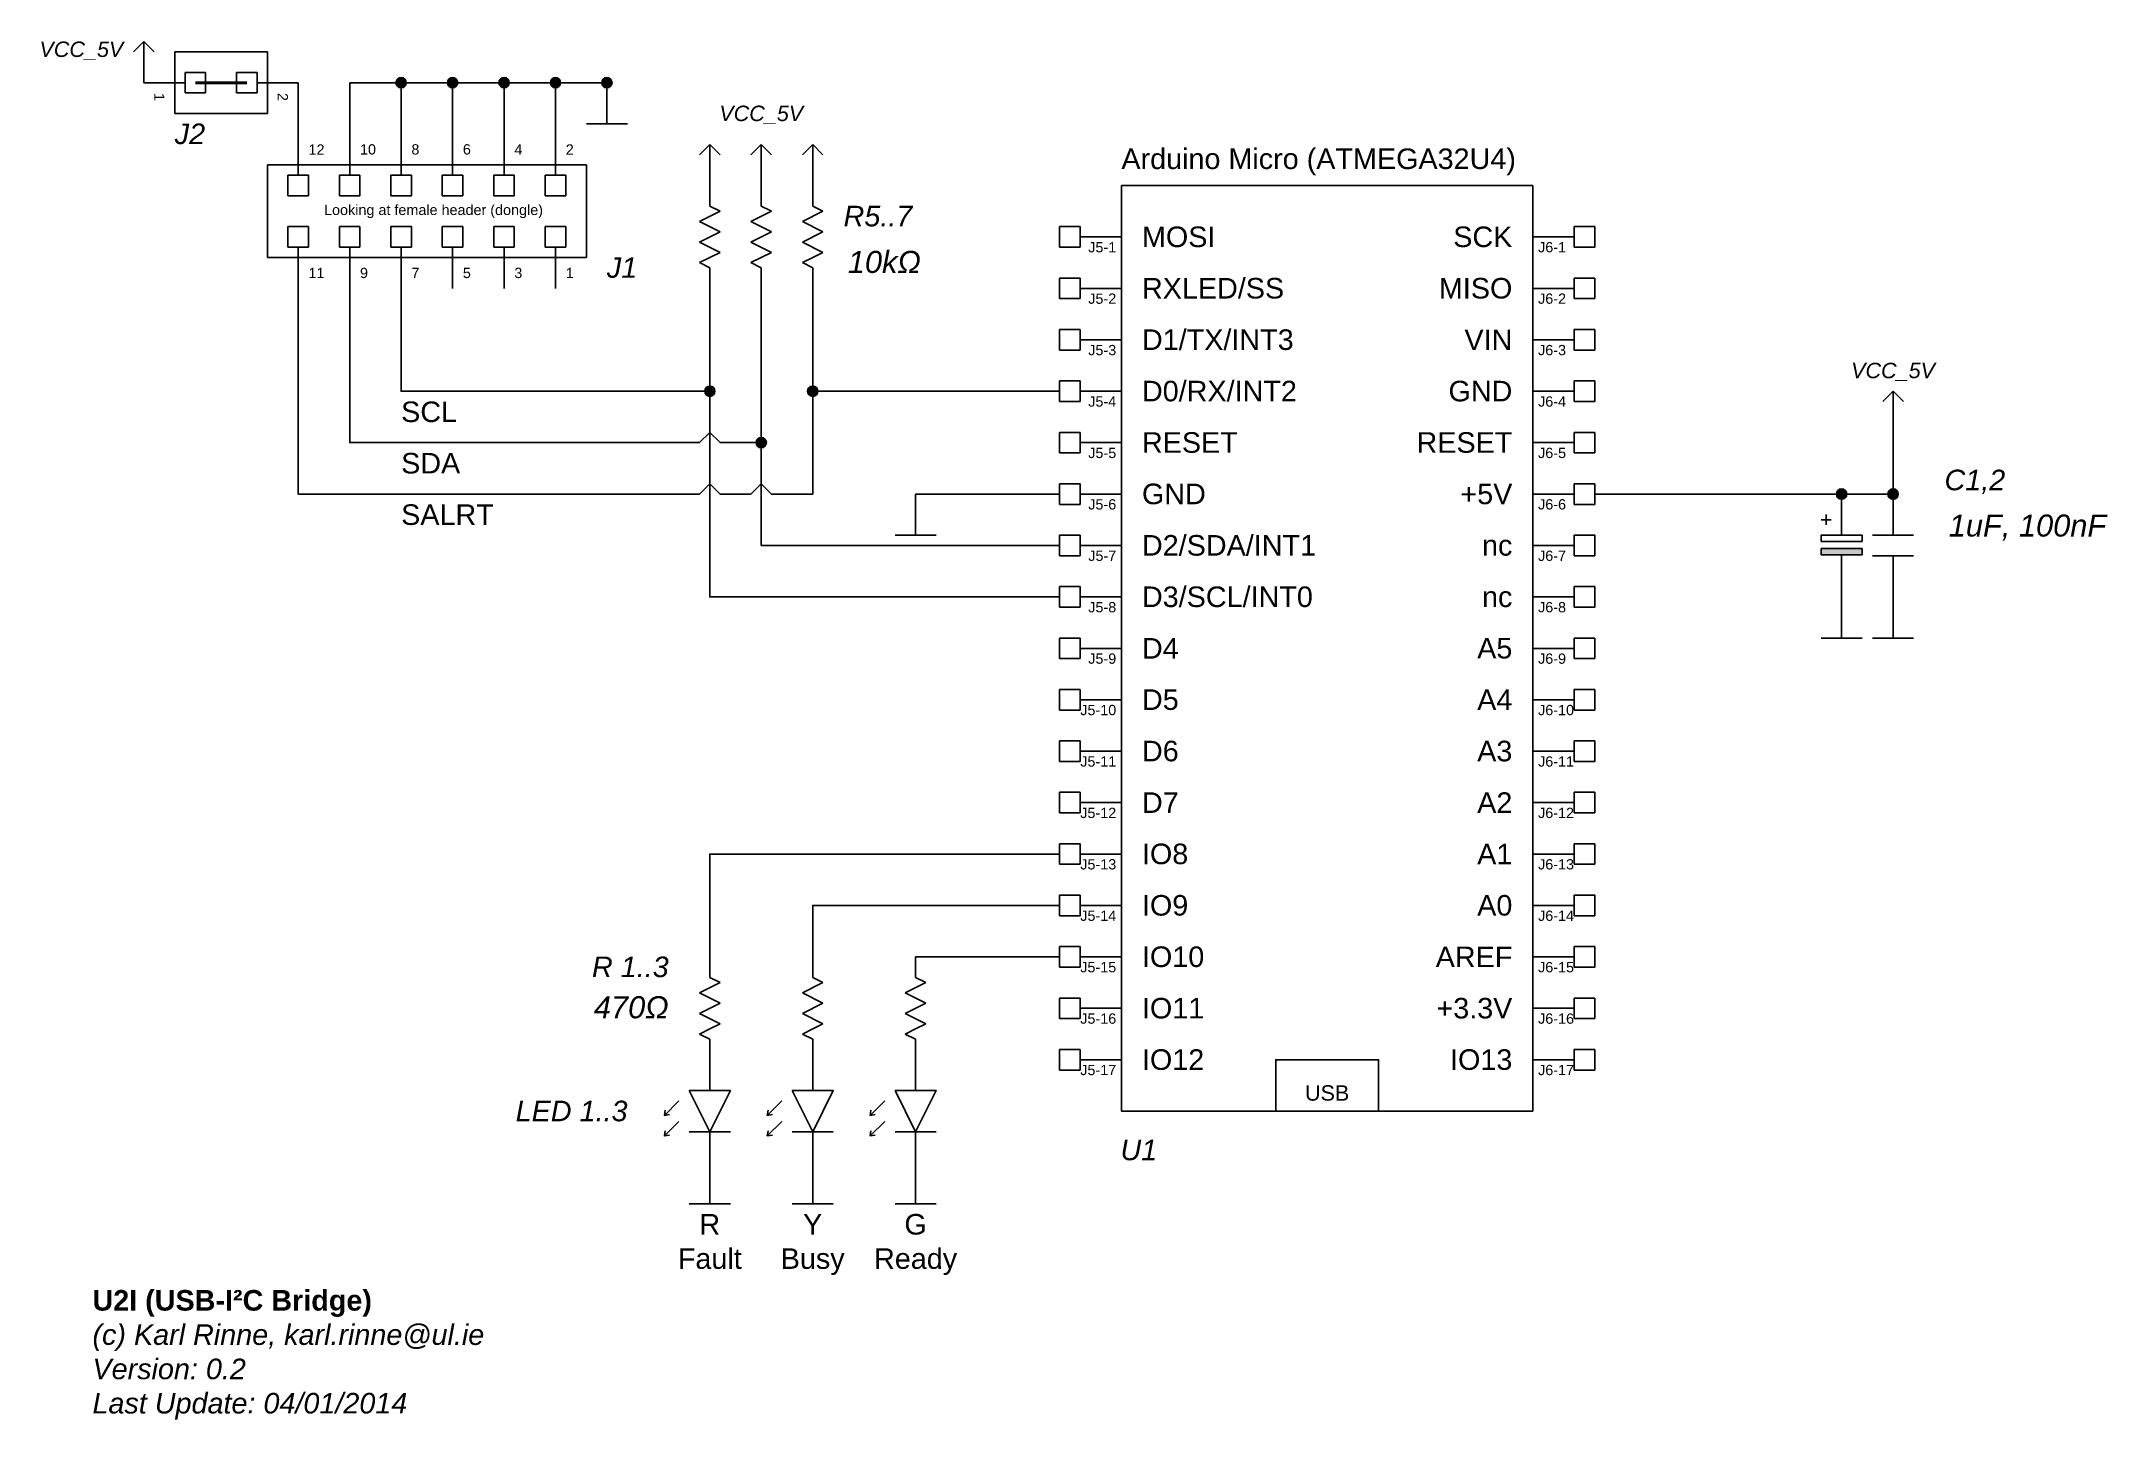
# Model space of a CAD drawing. Header units: millimetres. Extents: x -5 to 196, y 0 to 134.
import ezdxf

# ---------------------------------------------------------------- set-up
doc = ezdxf.new("R2010")
doc.units = ezdxf.units.MM
doc.layers.get('0').update_dxf_attribs({"lineweight": 25, "true_color": 0xffffff})
doc.layers.add('ref', color=178, linetype='Continuous', lineweight=25, true_color=0x000000)
doc.styles.add('textstyle0', font='')
doc.styles.add('textstyle1', font='')
doc.styles.add('textstyle10', font='')
doc.styles.add('textstyle100', font='')
doc.styles.add('textstyle101', font='')
doc.styles.add('textstyle102', font='')
doc.styles.add('textstyle103', font='')
doc.styles.add('textstyle104', font='')
doc.styles.add('textstyle11', font='')
doc.styles.add('textstyle12', font='')
doc.styles.add('textstyle13', font='')
doc.styles.add('textstyle14', font='')
doc.styles.add('textstyle15', font='')
doc.styles.add('textstyle16', font='')
doc.styles.add('textstyle17', font='')
doc.styles.add('textstyle18', font='')
doc.styles.add('textstyle19', font='')
doc.styles.add('textstyle2', font='')
doc.styles.add('textstyle20', font='')
doc.styles.add('textstyle21', font='')
doc.styles.add('textstyle22', font='')
doc.styles.add('textstyle23', font='')
doc.styles.add('textstyle24', font='')
doc.styles.add('textstyle25', font='')
doc.styles.add('textstyle26', font='')
doc.styles.add('textstyle27', font='')
doc.styles.add('textstyle28', font='')
doc.styles.add('textstyle29', font='')
doc.styles.add('textstyle3', font='')
doc.styles.add('textstyle30', font='')
doc.styles.add('textstyle31', font='')
doc.styles.add('textstyle32', font='')
doc.styles.add('textstyle33', font='')
doc.styles.add('textstyle34', font='')
doc.styles.add('textstyle35', font='')
doc.styles.add('textstyle36', font='')
doc.styles.add('textstyle37', font='')
doc.styles.add('textstyle38', font='')
doc.styles.add('textstyle39', font='')
doc.styles.add('textstyle4', font='')
doc.styles.add('textstyle40', font='')
doc.styles.add('textstyle41', font='')
doc.styles.add('textstyle42', font='')
doc.styles.add('textstyle43', font='')
doc.styles.add('textstyle44', font='')
doc.styles.add('textstyle45', font='')
doc.styles.add('textstyle46', font='')
doc.styles.add('textstyle47', font='')
doc.styles.add('textstyle48', font='')
doc.styles.add('textstyle49', font='')
doc.styles.add('textstyle5', font='')
doc.styles.add('textstyle50', font='')
doc.styles.add('textstyle51', font='')
doc.styles.add('textstyle52', font='')
doc.styles.add('textstyle53', font='')
doc.styles.add('textstyle54', font='')
doc.styles.add('textstyle55', font='')
doc.styles.add('textstyle56', font='')
doc.styles.add('textstyle57', font='')
doc.styles.add('textstyle58', font='')
doc.styles.add('textstyle59', font='')
doc.styles.add('textstyle6', font='')
doc.styles.add('textstyle60', font='')
doc.styles.add('textstyle61', font='')
doc.styles.add('textstyle62', font='')
doc.styles.add('textstyle63', font='')
doc.styles.add('textstyle64', font='')
doc.styles.add('textstyle65', font='')
doc.styles.add('textstyle66', font='')
doc.styles.add('textstyle67', font='')
doc.styles.add('textstyle68', font='')
doc.styles.add('textstyle69', font='')
doc.styles.add('textstyle7', font='')
doc.styles.add('textstyle70', font='')
doc.styles.add('textstyle71', font='')
doc.styles.add('textstyle72', font='')
doc.styles.add('textstyle73', font='')
doc.styles.add('textstyle74', font='')
doc.styles.add('textstyle75', font='')
doc.styles.add('textstyle76', font='')
doc.styles.add('textstyle77', font='')
doc.styles.add('textstyle78', font='')
doc.styles.add('textstyle79', font='')
doc.styles.add('textstyle8', font='')
doc.styles.add('textstyle80', font='')
doc.styles.add('textstyle81', font='')
doc.styles.add('textstyle82', font='')
doc.styles.add('textstyle83', font='')
doc.styles.add('textstyle84', font='')
doc.styles.add('textstyle85', font='')
doc.styles.add('textstyle86', font='')
doc.styles.add('textstyle87', font='')
doc.styles.add('textstyle88', font='')
doc.styles.add('textstyle89', font='')
doc.styles.add('textstyle9', font='')
doc.styles.add('textstyle90', font='')
doc.styles.add('textstyle91', font='')
doc.styles.add('textstyle92', font='')
doc.styles.add('textstyle93', font='')
doc.styles.add('textstyle94', font='')
doc.styles.add('textstyle95', font='')
doc.styles.add('textstyle96', font='')
doc.styles.add('textstyle97', font='')
doc.styles.add('textstyle98', font='')
doc.styles.add('textstyle99', font='')
doc.styles.get('textstyle0').set_extended_font_data('Arial')
doc.styles.get('textstyle1').set_extended_font_data('Arial')
doc.styles.get('textstyle10').set_extended_font_data('Arial')
doc.styles.get('textstyle100').set_extended_font_data('Arial')
doc.styles.get('textstyle101').set_extended_font_data('Arial')
doc.styles.get('textstyle102').set_extended_font_data('Arial')
doc.styles.get('textstyle103').set_extended_font_data('Arial')
doc.styles.get('textstyle104').set_extended_font_data('Arial')
doc.styles.get('textstyle11').set_extended_font_data('Arial')
doc.styles.get('textstyle12').set_extended_font_data('Arial')
doc.styles.get('textstyle13').set_extended_font_data('Arial')
doc.styles.get('textstyle14').set_extended_font_data('Arial')
doc.styles.get('textstyle15').set_extended_font_data('Arial')
doc.styles.get('textstyle16').set_extended_font_data('Arial')
doc.styles.get('textstyle17').set_extended_font_data('Arial')
doc.styles.get('textstyle18').set_extended_font_data('Arial')
doc.styles.get('textstyle19').set_extended_font_data('Arial')
doc.styles.get('textstyle2').set_extended_font_data('Arial')
doc.styles.get('textstyle20').set_extended_font_data('Arial')
doc.styles.get('textstyle21').set_extended_font_data('Arial')
doc.styles.get('textstyle22').set_extended_font_data('Arial')
doc.styles.get('textstyle23').set_extended_font_data('Arial')
doc.styles.get('textstyle24').set_extended_font_data('Arial')
doc.styles.get('textstyle25').set_extended_font_data('Arial')
doc.styles.get('textstyle26').set_extended_font_data('Arial')
doc.styles.get('textstyle27').set_extended_font_data('Arial')
doc.styles.get('textstyle28').set_extended_font_data('Arial')
doc.styles.get('textstyle29').set_extended_font_data('Arial')
doc.styles.get('textstyle3').set_extended_font_data('Arial')
doc.styles.get('textstyle30').set_extended_font_data('Arial')
doc.styles.get('textstyle31').set_extended_font_data('Arial')
doc.styles.get('textstyle32').set_extended_font_data('Arial')
doc.styles.get('textstyle33').set_extended_font_data('Arial')
doc.styles.get('textstyle34').set_extended_font_data('Arial')
doc.styles.get('textstyle35').set_extended_font_data('Arial')
doc.styles.get('textstyle36').set_extended_font_data('Arial')
doc.styles.get('textstyle37').set_extended_font_data('Arial')
doc.styles.get('textstyle38').set_extended_font_data('Arial')
doc.styles.get('textstyle39').set_extended_font_data('Arial')
doc.styles.get('textstyle4').set_extended_font_data('Arial')
doc.styles.get('textstyle40').set_extended_font_data('Arial')
doc.styles.get('textstyle41').set_extended_font_data('Arial')
doc.styles.get('textstyle42').set_extended_font_data('Arial')
doc.styles.get('textstyle43').set_extended_font_data('Arial')
doc.styles.get('textstyle44').set_extended_font_data('Arial')
doc.styles.get('textstyle45').set_extended_font_data('Arial')
doc.styles.get('textstyle46').set_extended_font_data('Arial')
doc.styles.get('textstyle47').set_extended_font_data('Arial')
doc.styles.get('textstyle48').set_extended_font_data('Arial')
doc.styles.get('textstyle49').set_extended_font_data('Arial')
doc.styles.get('textstyle5').set_extended_font_data('Arial')
doc.styles.get('textstyle50').set_extended_font_data('Arial')
doc.styles.get('textstyle51').set_extended_font_data('Arial')
doc.styles.get('textstyle52').set_extended_font_data('Arial')
doc.styles.get('textstyle53').set_extended_font_data('Arial')
doc.styles.get('textstyle54').set_extended_font_data('Arial')
doc.styles.get('textstyle55').set_extended_font_data('Arial')
doc.styles.get('textstyle56').set_extended_font_data('Arial')
doc.styles.get('textstyle57').set_extended_font_data('Arial')
doc.styles.get('textstyle58').set_extended_font_data('Arial')
doc.styles.get('textstyle59').set_extended_font_data('Arial')
doc.styles.get('textstyle6').set_extended_font_data('Arial')
doc.styles.get('textstyle60').set_extended_font_data('Arial')
doc.styles.get('textstyle61').set_extended_font_data('Arial')
doc.styles.get('textstyle62').set_extended_font_data('Arial')
doc.styles.get('textstyle63').set_extended_font_data('Arial')
doc.styles.get('textstyle64').set_extended_font_data('Arial')
doc.styles.get('textstyle65').set_extended_font_data('Arial')
doc.styles.get('textstyle66').set_extended_font_data('Arial')
doc.styles.get('textstyle67').set_extended_font_data('Arial')
doc.styles.get('textstyle68').set_extended_font_data('Arial')
doc.styles.get('textstyle69').set_extended_font_data('Arial')
doc.styles.get('textstyle7').set_extended_font_data('Arial')
doc.styles.get('textstyle70').set_extended_font_data('Arial')
doc.styles.get('textstyle71').set_extended_font_data('Arial')
doc.styles.get('textstyle72').set_extended_font_data('Arial')
doc.styles.get('textstyle73').set_extended_font_data('Arial')
doc.styles.get('textstyle74').set_extended_font_data('Arial')
doc.styles.get('textstyle75').set_extended_font_data('Arial')
doc.styles.get('textstyle76').set_extended_font_data('Arial')
doc.styles.get('textstyle77').set_extended_font_data('Arial')
doc.styles.get('textstyle78').set_extended_font_data('Arial')
doc.styles.get('textstyle79').set_extended_font_data('Arial')
doc.styles.get('textstyle8').set_extended_font_data('Arial')
doc.styles.get('textstyle80').set_extended_font_data('Arial')
doc.styles.get('textstyle81').set_extended_font_data('Arial')
doc.styles.get('textstyle82').set_extended_font_data('Arial')
doc.styles.get('textstyle83').set_extended_font_data('Arial')
doc.styles.get('textstyle84').set_extended_font_data('Arial')
doc.styles.get('textstyle85').set_extended_font_data('Arial')
doc.styles.get('textstyle86').set_extended_font_data('Arial')
doc.styles.get('textstyle87').set_extended_font_data('Arial')
doc.styles.get('textstyle88').set_extended_font_data('Arial')
doc.styles.get('textstyle89').set_extended_font_data('Arial')
doc.styles.get('textstyle9').set_extended_font_data('Arial')
doc.styles.get('textstyle90').set_extended_font_data('Arial')
doc.styles.get('textstyle91').set_extended_font_data('Arial')
doc.styles.get('textstyle92').set_extended_font_data('Arial')
doc.styles.get('textstyle93').set_extended_font_data('Arial')
doc.styles.get('textstyle94').set_extended_font_data('Arial')
doc.styles.get('textstyle95').set_extended_font_data('Arial')
doc.styles.get('textstyle96').set_extended_font_data('Arial')
doc.styles.get('textstyle97').set_extended_font_data('Arial')
doc.styles.get('textstyle98').set_extended_font_data('Arial')
doc.styles.get('textstyle99').set_extended_font_data('Arial')

# ---------------------------------------------------------------- blocks, each defined once
blk = doc.blocks.new('GND')
for p, q in [((0, 0), (0, -4)), ((-2, -4), (2, -4))]:
    blk.add_line(p, q)
blk = doc.blocks.new('R_US')
for p, q in [((0, 8), (0, 10)), ((1, 7.5), (-1, 6.5)), ((-1, 6.5), (1, 5.5)), ((0, 8), (1, 7.5)), ((1, 5.5), (-1, 4.5)), ((-1, 4.5), (1, 3.5)), ((0, 3), (-1, 2.5)), ((-1, 2.5), (0, 2)), ((1, 3.5), (0, 3)), ((0, 2), (0, 0))]:
    blk.add_line(p, q)
blk = doc.blocks.new('VCC')
for p, q in [((0, 4), (-1, 3)), ((0, 0), (0, 4)), ((0, 4), (1, 3))]:
    blk.add_line(p, q)
blk = doc.blocks.new('C_polarized')
blk.add_hatch(color=256).paths.add_polyline_path([(2, 4.7), (2, 4.1), (-2, 4.1), (-2, 4.7)], flags=0)
for p, q in [((0, 6), (0, 10)), ((-2, 7.5), (-1, 7.5)), ((-1.5, 8), (-1.5, 7)), ((-2, 5.4), (-2, 6)), ((-2, 6), (2, 6)), ((2, 5.4), (-2, 5.4)), ((-2, 4.1), (-2, 4.7)), ((-2, 4.7), (2, 4.7)), ((2, 4.1), (-2, 4.1)), ((2, 6), (2, 5.4)), ((2, 4.7), (2, 4.1)), ((0, 4), (0, 0))]:
    blk.add_line(p, q)
blk = doc.blocks.new('C')
for p, q in [((0, 6), (0, 10)), ((-2, 6), (2, 6)), ((-2, 4), (2, 4)), ((0, 4), (0, 0))]:
    blk.add_line(p, q)
blk = doc.blocks.new('Node')
h = blk.add_hatch(color=256)
edge = h.paths.add_edge_path(flags=0)
edge.add_arc((0, 0), 0.5, 0, 360)
blk.add_circle((0, 0), 0.5)
blk = doc.blocks.new('Diode_PN')
for p, q in [((0, 7), (0, 10)), ((2, 7), (-2, 7)), ((0, 0), (0, 3))]:
    blk.add_line(p, q)
blk.add_lwpolyline([(2, 3), (-2, 3), (0, 7), (2, 3)])
blk = doc.blocks.new('Diode_LED')
for points in [[(3, 6), (4.41, 7.41), (3.92, 7.34)], [(4.41, 7.41), (4.34, 6.92)], [(3, 4), (4.41, 5.41), (3.92, 5.34)], [(4.41, 5.41), (4.34, 4.92)]]:
    blk.add_lwpolyline(points)
blk.add_blockref('Diode_PN', (0, 0))
blk = doc.blocks.new('connector_01')
for p, q in [((-6, 1), (-4, 1)), ((-6, -1), (-6, 1)), ((-4, 1), (-4, -1)), ((-4, -1), (-6, -1))]:
    blk.add_line(p, q)
blk.add_lwpolyline([(-4, 0), (0, 0)])
blk = doc.blocks.new('connector_header12')
for p, q in [((-3, 12), (28, 12)), ((-3, 3), (-3, 12)), ((28, 12), (28, 3)), ((28, 3), (-3, 3))]:
    blk.add_line(p, q)
at = {"rotation": 90}
for p in [(0, 15), (5, 15), (10, 15), (15, 15), (20, 15), (25, 15)]:
    blk.add_blockref('connector_01', p, dxfattribs=at)
at = {"yscale": -1, "rotation": 270}
for p in [(0, 0), (5, 0), (10, 0), (15, 0), (20, 0), (25, 0)]:
    blk.add_blockref('connector_01', p, dxfattribs=at)
at = {"char_height": 1}
for s, insert, attachment_point, style in [('12', (1, 13), 7, 'textstyle5'), ('10', (6, 13), 7, 'textstyle4'), ('8', (11, 13), 7, 'textstyle3'), ('6', (16, 13), 7, 'textstyle2'), ('4', (21, 13), 7, 'textstyle1'), ('2', (26, 13), 7, 'textstyle0'), ('9', (6, 2), 1, 'textstyle11'), ('3', (21, 2), 1, 'textstyle8'), ('11', (1, 2), 1, 'textstyle6'), ('7', (11, 2), 1, 'textstyle10'), ('5', (16, 2), 1, 'textstyle9'), ('1', (26, 2), 1, 'textstyle7')]:
    blk.add_mtext(s, dxfattribs=dict(at, insert=insert, attachment_point=attachment_point, style=style))
blk = doc.blocks.new('Bridge')
blk.add_lwpolyline([(0, 4), (0, 3), (-1, 2), (0, 1), (0, 0)])
blk = doc.blocks.new('Arduino_Micro')
for p, q in [((0, 90), (40, 90)), ((0, 0), (0, 90)), ((40, 90), (40, 0)), ((40, 0), (0, 0))]:
    blk.add_line(p, q)
at = {"color": 253, "true_color": 0xa0a0a4}
blk.add_lwpolyline([(15, 0), (15, 5), (25, 5), (25, 0)], dxfattribs=at)
for p in [(0, 85), (0, 80), (0, 75), (0, 70), (0, 65), (0, 60), (0, 55), (0, 50), (0, 45), (0, 40), (0, 35), (0, 30), (0, 25), (0, 20), (0, 15), (0, 10), (0, 5)]:
    blk.add_blockref('connector_01', p)
at = {"yscale": -1, "rotation": 180}
for p in [(40, 85), (40, 80), (40, 75), (40, 70), (40, 65), (40, 60), (40, 55), (40, 50), (40, 45), (40, 40), (40, 35), (40, 30), (40, 25), (40, 20), (40, 15), (40, 10), (40, 5)]:
    blk.add_blockref('connector_01', p, dxfattribs=at)
at = {"layer": 'ref'}
for s, insert, char_height, attachment_point, style in [('Arduino Micro (ATMEGA32U4)', (0, 91), 2, 7, 'textstyle59'), ('J5-1', (-0.5, 84.5), 1, 3, 'textstyle25'), ('MOSI', (2, 85), 2, 4, 'textstyle24'), ('SCK', (38, 85), 2, 6, 'textstyle12'), ('J6-1', (40.5, 84.5), 1, 1, 'textstyle54'), ('RXLED/SS', (2, 80), 2, 4, 'textstyle60'), ('MISO', (38, 80), 2, 6, 'textstyle19'), ('J5-2', (-0.5, 79.5), 1, 3, 'textstyle26'), ('J6-2', (40.5, 79.5), 1, 1, 'textstyle55'), ('J5-3', (-0.5, 74.5), 1, 3, 'textstyle27'), ('D1/TX/INT3', (2, 75), 2, 4, 'textstyle61'), ('VIN', (38, 75), 2, 6, 'textstyle20'), ('J6-3', (40.5, 74.5), 1, 1, 'textstyle56'), ('D0/RX/INT2', (2, 70), 2, 4, 'textstyle62'), ('GND', (38, 70), 2, 6, 'textstyle21'), ('J5-4', (-0.5, 69.5), 1, 3, 'textstyle28'), ('J6-4', (40.5, 69.5), 1, 1, 'textstyle57'), ('J5-5', (-0.5, 64.5), 1, 3, 'textstyle29'), ('RESET', (2, 65), 2, 4, 'textstyle63'), ('RESET', (38, 65), 2, 6, 'textstyle22'), ('J6-5', (40.5, 64.5), 1, 1, 'textstyle58'), ('GND', (2, 60), 2, 4, 'textstyle64'), ('+5V', (38, 60), 2, 6, 'textstyle76'), ('J5-6', (-0.5, 59.5), 1, 3, 'textstyle30'), ('J6-6', (40.5, 59.5), 1, 1, 'textstyle42'), ('J5-7', (-0.5, 54.5), 1, 3, 'textstyle31'), ('D2/SDA/INT1', (2, 55), 2, 4, 'textstyle65'), ('nc', (38, 55), 2, 6, 'textstyle77'), ('J6-7', (40.5, 54.5), 1, 1, 'textstyle43'), ('D3/SCL/INT0', (2, 50), 2, 4, 'textstyle66'), ('nc', (38, 50), 2, 6, 'textstyle78'), ('J5-8', (-0.5, 49.5), 1, 3, 'textstyle32'), ('J6-8', (40.5, 49.5), 1, 1, 'textstyle44'), ('J5-9', (-0.5, 44.5), 1, 3, 'textstyle33'), ('D4', (2, 45), 2, 4, 'textstyle67'), ('A5', (38, 45), 2, 6, 'textstyle79'), ('J6-9', (40.5, 44.5), 1, 1, 'textstyle45'), ('D5', (2, 40), 2, 4, 'textstyle68'), ('A4', (38, 40), 2, 6, 'textstyle80'), ('J5-10', (-0.5, 39.5), 1, 3, 'textstyle34'), ('J6-10', (40.5, 39.5), 1, 1, 'textstyle46'), ('J5-11', (-0.5, 34.5), 1, 3, 'textstyle35'), ('D6', (2, 35), 2, 4, 'textstyle69'), ('A3', (38, 35), 2, 6, 'textstyle81'), ('J6-11', (40.5, 34.5), 1, 1, 'textstyle47'), ('D7', (2, 30), 2, 4, 'textstyle70'), ('A2', (38, 30), 2, 6, 'textstyle13'), ('J5-12', (-0.5, 29.5), 1, 3, 'textstyle36'), ('J6-12', (40.5, 29.5), 1, 1, 'textstyle48'), ('J5-13', (-0.5, 24.5), 1, 3, 'textstyle37'), ('IO8', (2, 25), 2, 4, 'textstyle71'), ('A1', (38, 25), 2, 6, 'textstyle14'), ('J6-13', (40.5, 24.5), 1, 1, 'textstyle49'), ('IO9', (2, 20), 2, 4, 'textstyle72'), ('A0', (38, 20), 2, 6, 'textstyle15'), ('J5-14', (-0.5, 19.5), 1, 3, 'textstyle38'), ('J6-14', (40.5, 19.5), 1, 1, 'textstyle50'), ('J5-15', (-0.5, 14.5), 1, 3, 'textstyle39'), ('IO10', (2, 15), 2, 4, 'textstyle73'), ('AREF', (38, 15), 2, 6, 'textstyle16'), ('J6-15', (40.5, 14.5), 1, 1, 'textstyle51'), ('IO11', (2, 10), 2, 4, 'textstyle74'), ('+3.3V', (38, 10), 2, 6, 'textstyle17'), ('J5-16', (-0.5, 9.5), 1, 3, 'textstyle40'), ('J6-16', (40.5, 9.5), 1, 1, 'textstyle52'), ('IO12', (2, 5), 2, 4, 'textstyle75'), ('IO13', (38, 5), 2, 6, 'textstyle18'), ('J5-17', (-0.5, 4.5), 1, 3, 'textstyle41'), ('J6-17', (40.5, 4.5), 1, 1, 'textstyle53')]:
    blk.add_mtext(s, dxfattribs=dict(at, insert=insert, char_height=char_height, attachment_point=attachment_point, style=style))
at = {"layer": 'ref', "color": 253, "true_color": 0xa0a0a4, "insert": (20, 1), "char_height": 1.5, "attachment_point": 8, "style": 'textstyle23'}
blk.add_mtext('USB', dxfattribs=at)
blk = doc.blocks.new('connector_header02')
for p, q in [((-3, 12), (3, 12)), ((3, 12), (3, 3)), ((3, 3), (-3, 3))]:
    blk.add_line(p, q)
blk.add_lwpolyline([(-3, 12), (-3, 3)])
at = {"rotation": 90}
blk.add_blockref('connector_01', (0, 15), dxfattribs=at)
at = {"yscale": -1, "rotation": 270}
blk.add_blockref('connector_01', (0, 0), dxfattribs=at)
at = {"char_height": 1}
for s, insert, attachment_point, style in [('2', (1, 13), 7, 'textstyle101'), ('1', (1, 2), 1, 'textstyle102')]:
    blk.add_mtext(s, dxfattribs=dict(at, insert=insert, attachment_point=attachment_point, style=style))

msp = doc.modelspace()

# ---------------------------------------------------------------- linework, layer by layer
at = {"color": 5, "lineweight": 50, "true_color": 0x0000ff}
msp.add_lwpolyline([(10, 130), (15, 130)], dxfattribs=at)
for points in [[(20, 130), (20, 125)], [(25, 130), (25, 125)], [(25, 130), (30, 130), (30, 125)], [(30, 130), (35, 130), (35, 125)], [(35, 130), (40, 130), (40, 125)], [(40, 130), (45, 130), (45, 125)], [(50, 130), (45, 130)], [(20, 110), (20, 90), (58, 90)], [(25, 110), (25, 95), (55, 95)], [(30, 110), (30, 100), (60, 100)], [(60, 110), (60, 80), (94, 80)], [(65, 110), (65, 85), (94, 85)], [(70, 110), (70, 100), (94, 100)], [(67, 90), (70, 90), (70, 100)], [(55, 95), (58, 95)], [(62, 95), (65, 95)], [(175, 96), (175, 90), (146, 90)], [(62, 90), (63, 90)], [(80, 90), (94, 90)], [(60, 45), (60, 55), (94, 55)], [(70, 45), (70, 50), (94, 50)], [(80, 45), (94, 45)]]:
    msp.add_lwpolyline(points)

# ---------------------------------------------------------------- block references
for name, p in [('VCC', (5, 130)), ('Node', (30, 130)), ('Node', (35, 130)), ('Node', (40, 130)), ('Node', (45, 130)), ('GND', (50, 130)), ('Node', (50, 130)), ('connector_header12', (20, 110)), ('VCC', (60, 120)), ('VCC', (65, 120)), ('VCC', (70, 120)), ('Arduino_Micro', (100, 30)), ('R_US', (60, 110)), ('R_US', (65, 110)), ('R_US', (70, 110)), ('Node', (60, 100)), ('Node', (70, 100)), ('VCC', (175, 96)), ('Node', (65, 95)), ('Node', (170, 90)), ('Node', (175, 90)), ('GND', (80, 90)), ('C_polarized', (170, 80)), ('C', (175, 80)), ('GND', (170, 80)), ('GND', (175, 80)), ('R_US', (60, 35)), ('R_US', (70, 35)), ('R_US', (80, 35)), ('GND', (60, 25)), ('GND', (70, 25)), ('GND', (80, 25))]:
    msp.add_blockref(name, p)
for name, p, rotation in [('connector_header02', (5, 130), 270), ('Bridge', (58, 95), 270), ('Bridge', (58, 90), 270), ('Bridge', (63, 90), 270), ('Diode_LED', (60, 35), 180), ('Diode_LED', (70, 35), 180), ('Diode_LED', (80, 35), 180)]:
    msp.add_blockref(name, p, dxfattribs=dict(rotation=rotation))

# ---------------------------------------------------------------- texts
at = {"insert": (0, 0), "char_height": 2, "attachment_point": 7, "style": 'textstyle97'}
msp.add_mtext('\\fArial|b1|i0|c0|p0;U2I (USB-I²C Bridge)\\fArial|b0|i0|c0|p0;\\P\\fArial|b0|i1|c0|p0;(c) Karl Rinne, karl.rinne@ul.ie\\PVersion: 0.2\\PLast Update: 04/01/2014', dxfattribs=at)
at = {"layer": 'ref'}
for s, insert, char_height, attachment_point, style in [('\\fArial|b0|i1|c0|p0;VCC_5V', (3, 134), 1.5, 3, 'textstyle104'), ('\\fArial|b0|i1|c0|p0;VCC_5V', (65, 126), 1.5, 8, 'textstyle100'), ('\\fArial|b0|i1|c0|p0;J2', (8, 124), 2, 7, 'textstyle103'), ('Looking at female header (dongle)', (33.15, 117.48), 1, 5, 'textstyle92'), ('\\fArial|b0|i1|c0|p0;R5..7', (73, 116), 2, 7, 'textstyle82'), ('\\fArial|b0|i1|c0|p0;J1', (50, 111), 2, 7, 'textstyle96'), ('\\fArial|b0|i1|c0|p0;\\H2.14286;10kΩ', (73.41, 111.47), 2, 7, 'textstyle83'), ('\\fArial|b0|i1|c0|p0;VCC_5V', (175, 101), 1.5, 8, 'textstyle99'), ('SCL', (30, 99), 2, 1, 'textstyle91'), ('SDA', (30, 94), 2, 1, 'textstyle90'), ('\\fArial|b0|i1|c0|p0;C1,2', (180, 90), 2, 7, 'textstyle84'), ('SALRT', (30, 89), 2, 1, 'textstyle89'), ('\\fArial|b0|i1|c0|p0;\\H2.14286;1uF, 100nF', (180.41, 85.47), 2, 7, 'textstyle85'), ('\\fArial|b0|i1|c0|p0;R 1..3', (56, 43), 2, 9, 'textstyle95'), ('\\fArial|b0|i1|c0|p0;\\H2.14286;470Ω', (56, 39), 2, 9, 'textstyle98'), ('\\fArial|b0|i1|c0|p0;LED 1..3', (52, 30), 2, 6, 'textstyle94'), ('\\fArial|b0|i1|c0|p0;U1', (99.91, 25.2), 2, 7, 'textstyle93'), ('R\\PFault', (60, 20), 2, 2, 'textstyle86'), ('Y\\PBusy', (70, 20), 2, 2, 'textstyle87'), ('G\\PReady', (80, 20), 2, 2, 'textstyle88')]:
    msp.add_mtext(s, dxfattribs=dict(at, insert=insert, char_height=char_height, attachment_point=attachment_point, style=style))

doc.saveas('drawing.dxf')
